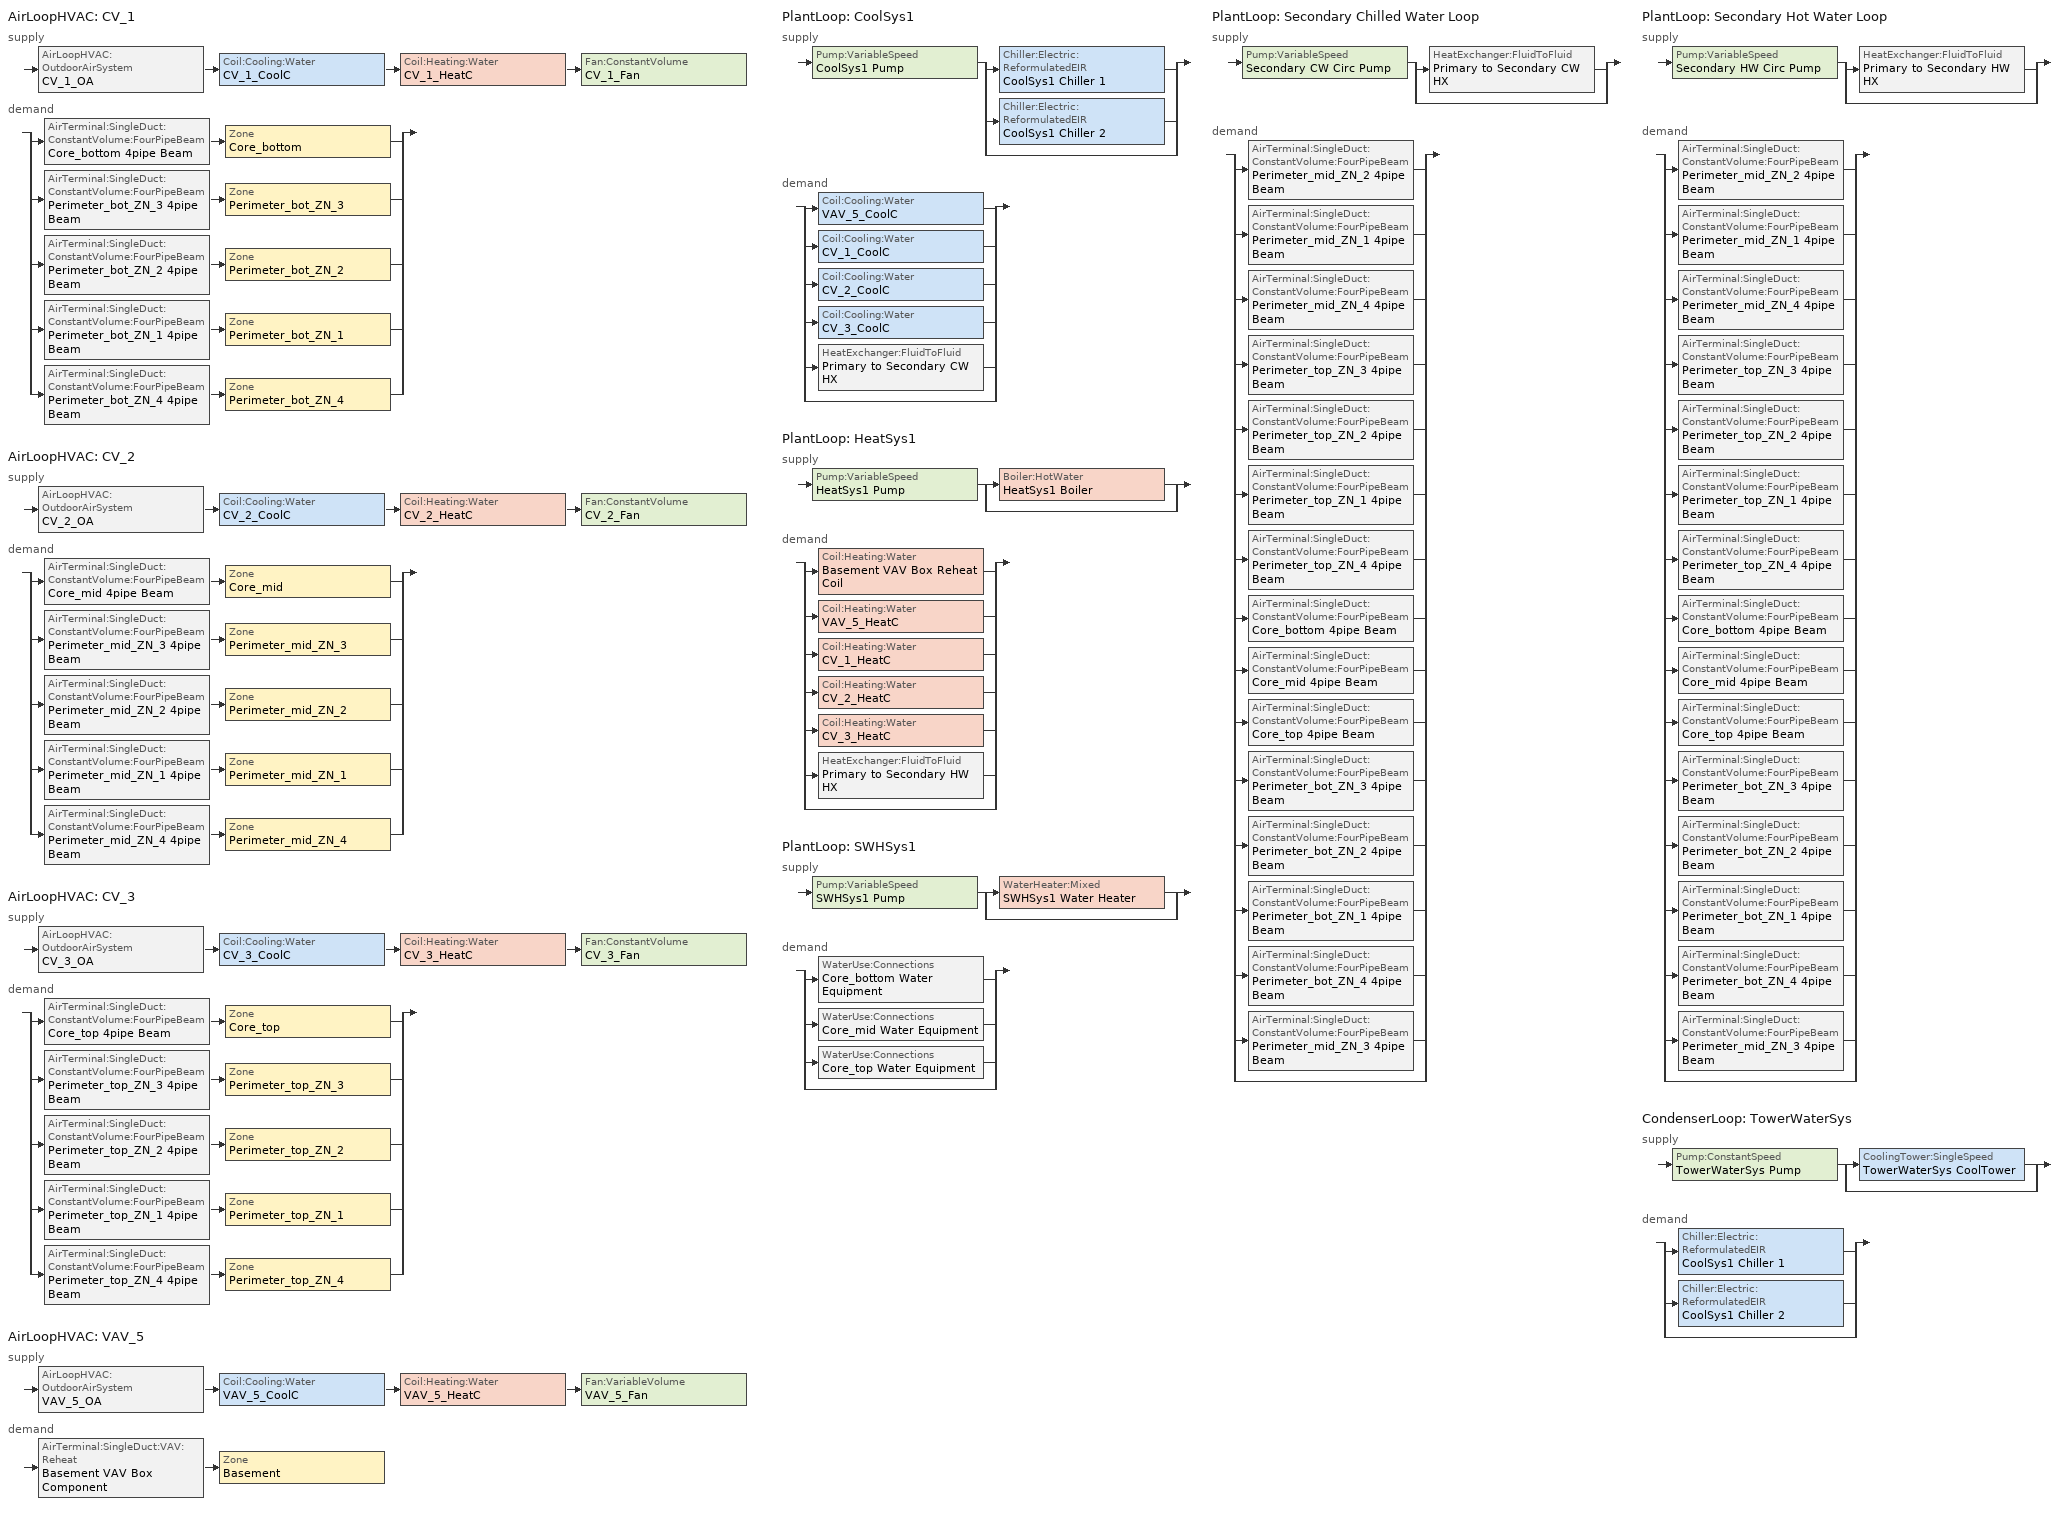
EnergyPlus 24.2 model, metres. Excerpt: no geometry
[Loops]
AirLoopHVAC 'CV_1'
 supply: AirLoopHVAC:OutdoorAirSystem 'CV_1_OA' > Coil:Cooling:Water 'CV_1_CoolC' > Coil:Heating:Water 'CV_1_HeatC' > Fan:ConstantVolume 'CV_1_Fan'
 demand: split
  | AirTerminal:SingleDuct:ConstantVolume:FourPipeBeam 'Core_bottom 4pipe Beam' > Zone 'Core_bottom'
  | AirTerminal:SingleDuct:ConstantVolume:FourPipeBeam 'Perimeter_bot_ZN_3 4pipe Beam' > Zone 'Perimeter_bot_ZN_3'
  | AirTerminal:SingleDuct:ConstantVolume:FourPipeBeam 'Perimeter_bot_ZN_2 4pipe Beam' > Zone 'Perimeter_bot_ZN_2'
  | AirTerminal:SingleDuct:ConstantVolume:FourPipeBeam 'Perimeter_bot_ZN_1 4pipe Beam' > Zone 'Perimeter_bot_ZN_1'
  | AirTerminal:SingleDuct:ConstantVolume:FourPipeBeam 'Perimeter_bot_ZN_4 4pipe Beam' > Zone 'Perimeter_bot_ZN_4'
AirLoopHVAC 'CV_2'
 supply: AirLoopHVAC:OutdoorAirSystem 'CV_2_OA' > Coil:Cooling:Water 'CV_2_CoolC' > Coil:Heating:Water 'CV_2_HeatC' > Fan:ConstantVolume 'CV_2_Fan'
 demand: split
  | AirTerminal:SingleDuct:ConstantVolume:FourPipeBeam 'Core_mid 4pipe Beam' > Zone 'Core_mid'
  | AirTerminal:SingleDuct:ConstantVolume:FourPipeBeam 'Perimeter_mid_ZN_3 4pipe Beam' > Zone 'Perimeter_mid_ZN_3'
  | AirTerminal:SingleDuct:ConstantVolume:FourPipeBeam 'Perimeter_mid_ZN_2 4pipe Beam' > Zone 'Perimeter_mid_ZN_2'
  | AirTerminal:SingleDuct:ConstantVolume:FourPipeBeam 'Perimeter_mid_ZN_1 4pipe Beam' > Zone 'Perimeter_mid_ZN_1'
  | AirTerminal:SingleDuct:ConstantVolume:FourPipeBeam 'Perimeter_mid_ZN_4 4pipe Beam' > Zone 'Perimeter_mid_ZN_4'
AirLoopHVAC 'CV_3'
 supply: AirLoopHVAC:OutdoorAirSystem 'CV_3_OA' > Coil:Cooling:Water 'CV_3_CoolC' > Coil:Heating:Water 'CV_3_HeatC' > Fan:ConstantVolume 'CV_3_Fan'
 demand: split
  | AirTerminal:SingleDuct:ConstantVolume:FourPipeBeam 'Core_top 4pipe Beam' > Zone 'Core_top'
  | AirTerminal:SingleDuct:ConstantVolume:FourPipeBeam 'Perimeter_top_ZN_3 4pipe Beam' > Zone 'Perimeter_top_ZN_3'
  | AirTerminal:SingleDuct:ConstantVolume:FourPipeBeam 'Perimeter_top_ZN_2 4pipe Beam' > Zone 'Perimeter_top_ZN_2'
  | AirTerminal:SingleDuct:ConstantVolume:FourPipeBeam 'Perimeter_top_ZN_1 4pipe Beam' > Zone 'Perimeter_top_ZN_1'
  | AirTerminal:SingleDuct:ConstantVolume:FourPipeBeam 'Perimeter_top_ZN_4 4pipe Beam' > Zone 'Perimeter_top_ZN_4'
AirLoopHVAC 'VAV_5'
 supply: AirLoopHVAC:OutdoorAirSystem 'VAV_5_OA' > Coil:Cooling:Water 'VAV_5_CoolC' > Coil:Heating:Water 'VAV_5_HeatC' > Fan:VariableVolume 'VAV_5_Fan'
 demand: AirTerminal:SingleDuct:VAV:Reheat 'Basement VAV Box Component' > Zone 'Basement'
PlantLoop 'CoolSys1'
 supply: Pump:VariableSpeed 'CoolSys1 Pump' > split
  | Chiller:Electric:ReformulatedEIR 'CoolSys1 Chiller 1'
  | Chiller:Electric:ReformulatedEIR 'CoolSys1 Chiller 2'
  | bypass
 demand: split
  | Coil:Cooling:Water 'VAV_5_CoolC'
  | Coil:Cooling:Water 'CV_1_CoolC'
  | Coil:Cooling:Water 'CV_2_CoolC'
  | Coil:Cooling:Water 'CV_3_CoolC'
  | HeatExchanger:FluidToFluid 'Primary to Secondary CW HX'
  | bypass
PlantLoop 'HeatSys1'
 supply: Pump:VariableSpeed 'HeatSys1 Pump' > split
  | Boiler:HotWater 'HeatSys1 Boiler'
  | bypass
 demand: split
  | Coil:Heating:Water 'Basement VAV Box Reheat Coil'
  | Coil:Heating:Water 'VAV_5_HeatC'
  | Coil:Heating:Water 'CV_1_HeatC'
  | Coil:Heating:Water 'CV_2_HeatC'
  | Coil:Heating:Water 'CV_3_HeatC'
  | HeatExchanger:FluidToFluid 'Primary to Secondary HW HX'
  | bypass
PlantLoop 'SWHSys1'
 supply: Pump:VariableSpeed 'SWHSys1 Pump' > split
  | WaterHeater:Mixed 'SWHSys1 Water Heater'
  | bypass
 demand: split
  | WaterUse:Connections 'Core_bottom Water Equipment'
  | WaterUse:Connections 'Core_mid Water Equipment'
  | WaterUse:Connections 'Core_top Water Equipment'
  | bypass
PlantLoop 'Secondary Chilled Water Loop'
 supply: Pump:VariableSpeed 'Secondary CW Circ Pump' > split
  | HeatExchanger:FluidToFluid 'Primary to Secondary CW HX'
  | bypass
 demand: split
  | AirTerminal:SingleDuct:ConstantVolume:FourPipeBeam 'Perimeter_mid_ZN_2 4pipe Beam'
  | AirTerminal:SingleDuct:ConstantVolume:FourPipeBeam 'Perimeter_mid_ZN_1 4pipe Beam'
  | AirTerminal:SingleDuct:ConstantVolume:FourPipeBeam 'Perimeter_mid_ZN_4 4pipe Beam'
  | AirTerminal:SingleDuct:ConstantVolume:FourPipeBeam 'Perimeter_top_ZN_3 4pipe Beam'
  | AirTerminal:SingleDuct:ConstantVolume:FourPipeBeam 'Perimeter_top_ZN_2 4pipe Beam'
  | AirTerminal:SingleDuct:ConstantVolume:FourPipeBeam 'Perimeter_top_ZN_1 4pipe Beam'
  | AirTerminal:SingleDuct:ConstantVolume:FourPipeBeam 'Perimeter_top_ZN_4 4pipe Beam'
  | AirTerminal:SingleDuct:ConstantVolume:FourPipeBeam 'Core_bottom 4pipe Beam'
  | AirTerminal:SingleDuct:ConstantVolume:FourPipeBeam 'Core_mid 4pipe Beam'
  | AirTerminal:SingleDuct:ConstantVolume:FourPipeBeam 'Core_top 4pipe Beam'
  | AirTerminal:SingleDuct:ConstantVolume:FourPipeBeam 'Perimeter_bot_ZN_3 4pipe Beam'
  | AirTerminal:SingleDuct:ConstantVolume:FourPipeBeam 'Perimeter_bot_ZN_2 4pipe Beam'
  | AirTerminal:SingleDuct:ConstantVolume:FourPipeBeam 'Perimeter_bot_ZN_1 4pipe Beam'
  | AirTerminal:SingleDuct:ConstantVolume:FourPipeBeam 'Perimeter_bot_ZN_4 4pipe Beam'
  | AirTerminal:SingleDuct:ConstantVolume:FourPipeBeam 'Perimeter_mid_ZN_3 4pipe Beam'
  | bypass
PlantLoop 'Secondary Hot Water Loop'
 supply: Pump:VariableSpeed 'Secondary HW Circ Pump' > split
  | HeatExchanger:FluidToFluid 'Primary to Secondary HW HX'
  | bypass
 demand: split
  | AirTerminal:SingleDuct:ConstantVolume:FourPipeBeam 'Perimeter_mid_ZN_2 4pipe Beam'
  | AirTerminal:SingleDuct:ConstantVolume:FourPipeBeam 'Perimeter_mid_ZN_1 4pipe Beam'
  | AirTerminal:SingleDuct:ConstantVolume:FourPipeBeam 'Perimeter_mid_ZN_4 4pipe Beam'
  | AirTerminal:SingleDuct:ConstantVolume:FourPipeBeam 'Perimeter_top_ZN_3 4pipe Beam'
  | AirTerminal:SingleDuct:ConstantVolume:FourPipeBeam 'Perimeter_top_ZN_2 4pipe Beam'
  | AirTerminal:SingleDuct:ConstantVolume:FourPipeBeam 'Perimeter_top_ZN_1 4pipe Beam'
  | AirTerminal:SingleDuct:ConstantVolume:FourPipeBeam 'Perimeter_top_ZN_4 4pipe Beam'
  | AirTerminal:SingleDuct:ConstantVolume:FourPipeBeam 'Core_bottom 4pipe Beam'
  | AirTerminal:SingleDuct:ConstantVolume:FourPipeBeam 'Core_mid 4pipe Beam'
  | AirTerminal:SingleDuct:ConstantVolume:FourPipeBeam 'Core_top 4pipe Beam'
  | AirTerminal:SingleDuct:ConstantVolume:FourPipeBeam 'Perimeter_bot_ZN_3 4pipe Beam'
  | AirTerminal:SingleDuct:ConstantVolume:FourPipeBeam 'Perimeter_bot_ZN_2 4pipe Beam'
  | AirTerminal:SingleDuct:ConstantVolume:FourPipeBeam 'Perimeter_bot_ZN_1 4pipe Beam'
  | AirTerminal:SingleDuct:ConstantVolume:FourPipeBeam 'Perimeter_bot_ZN_4 4pipe Beam'
  | AirTerminal:SingleDuct:ConstantVolume:FourPipeBeam 'Perimeter_mid_ZN_3 4pipe Beam'
  | bypass
CondenserLoop 'TowerWaterSys'
 supply: Pump:ConstantSpeed 'TowerWaterSys Pump' > split
  | CoolingTower:SingleSpeed 'TowerWaterSys CoolTower'
  | bypass
 demand: split
  | Chiller:Electric:ReformulatedEIR 'CoolSys1 Chiller 1'
  | Chiller:Electric:ReformulatedEIR 'CoolSys1 Chiller 2'
  | bypass
[AirLoopHVAC] Design supply air flow rate=Autosize
CV_1; CV_2; CV_3; VAV_5
[AirTerminal:SingleDuct:ConstantVolume:FourPipeBeam] Beam cooling capacity air flow modification factor curve=CoolCapModFuncOfSAFlow; Beam cooling capacity chilled water flow modification factor curve=CapModFuncOfWaterFlow; Beam cooling capacity temperature difference modification factor curve=CapModFuncOfTempDiff; Beam heating capacity air flow modification factor curve=HeatCapModFuncOfSAFlow; Beam heating capacity hot water flow modification factor curve=CapModFuncOfWaterFlow; Beam heating capacity temperature difference modification factor curve=CapModFuncOfTempDiff; Beam rated chilled water volume flow rate per beam length=5.2e-05; Beam rated cooling capacity per beam length=597; Beam rated cooling room air chilled water temperature difference=10; Beam rated heating capacity per beam length=1548; Beam rated heating room air hot water temperature difference=27.8; Beam rated hot water volume flow rate per beam length=5.2e-05; Cooling availability schedule=HVACOperationSchd; Design chilled water volume flow rate=Autosize; Design hot water volume flow rate=Autosize; Design primary air volume flow rate=Autosize; Heating availability schedule=HVACOperationSchd; Primary air availability schedule=HVACOperationSchd; Rated primary air flow rate per beam length=0.036; Zone total beam length=Autosize
Core_bottom 4pipe Beam; Core_mid 4pipe Beam; Core_top 4pipe Beam; Perimeter_bot_ZN_1 4pipe Beam; Perimeter_bot_ZN_2 4pipe Beam; Perimeter_bot_ZN_3 4pipe Beam; Perimeter_bot_ZN_4 4pipe Beam; Perimeter_mid_ZN_1 4pipe Beam; Perimeter_mid_ZN_2 4pipe Beam; Perimeter_mid_ZN_3 4pipe Beam; Perimeter_mid_ZN_4 4pipe Beam; Perimeter_top_ZN_1 4pipe Beam; Perimeter_top_ZN_2 4pipe Beam; Perimeter_top_ZN_3 4pipe Beam; Perimeter_top_ZN_4 4pipe Beam
[AirTerminal:SingleDuct:VAV:Reheat]
Basement VAV Box Component: Availability schedule=ALWAYS_ON; Constant minimum air flow fraction=0.3; Convergence tolerance=0.001; Damper heating action=Normal; Maximum air flow rate=Autosize; Maximum flow fraction during reheat=Autosize; Maximum flow per zone floor area during reheat=Autosize; Maximum hot water or steam flow rate=Autosize; Minimum hot water or steam flow rate=0; Reheat coil=Basement VAV Box Reheat Coil; Zone minimum air flow input method=Constant
[Boiler:HotWater]
HeatSys1 Boiler: Boiler flow mode=LeavingSetpointModulated; Design water flow rate=Autosize; Efficiency curve temperature evaluation variable=LeavingBoiler; Fuel type=NaturalGas; Maximum part load ratio=1.2; Minimum part load ratio=0; Nominal capacity=Autosize; Nominal thermal efficiency=0.78; On cycle parasitic electric load=0; Optimum part load ratio=1; Sizing factor=1; Water outlet upper temperature limit=95
[Chiller:Electric:ReformulatedEIR] Chiller flow mode type=LeavingSetpointModulated; Cooling capacity function of temperature curve=WC Screw Default 90.1-2004 Cap_fT; Electric input to cooling output ratio function of part load ratio curve=ReformEIRChiller Carrier 19XR 1259kW/6.26COP/Vanes EIRFPLR; Electric input to cooling output ratio function of temperature curve=WC Screw Default 90.1-2004 EIR_fT; Fraction of compressor electric consumption rejected by condenser=1; Leaving chilled water lower temperature limit=2; Maximum part load ratio=1; Minimum part load ratio=0.1; Minimum unloading ratio=0.2; Optimum part load ratio=1; Reference capacity=Autosize; Reference chilled water flow rate=Autosize; Reference condenser water flow rate=Autosize; Reference cop=5.5; Reference leaving chilled water temperature=6.67; Reference leaving condenser water temperature=35; Sizing factor=0.5
CoolSys1 Chiller 1; CoolSys1 Chiller 2
[Coil:Cooling:Water] Availability schedule=ALWAYS_ON; Design air flow rate=Autosize; Design inlet air humidity ratio=Autosize; Design inlet air temperature=Autosize; Design inlet water temperature=Autosize; Design outlet air humidity ratio=Autosize; Design outlet air temperature=Autosize; Design water flow rate=Autosize; Heat exchanger configuration=CrossFlow; Type of analysis=SimpleAnalysis
CV_1_CoolC; CV_2_CoolC; CV_3_CoolC; VAV_5_CoolC
[Coil:Heating:Water] Availability schedule=ALWAYS_ON; Maximum water flow rate=Autosize; Performance input method=UFactorTimesAreaAndDesignWaterFlowRate; Rated capacity=Autosize; Rated inlet air temperature=16.6; Rated inlet water temperature=82.2; Rated outlet air temperature=32.2; Rated outlet water temperature=71.1; U factor times area value=Autosize
Basement VAV Box Reheat Coil; CV_1_HeatC; CV_2_HeatC; CV_3_HeatC; VAV_5_HeatC
[CondenserEquipmentList]
TowerWaterSys Equipment List: TowerWaterSys CoolTower, CoolingTower:SingleSpeed
[CondenserEquipmentOperationSchemes]
TowerWaterSys Loop Operation Scheme List: Control scheme 1=TowerWaterSys Operation Scheme; Control scheme 1 schedule=ALWAYS_ON
[CondenserLoop]
TowerWaterSys: Condenser equipment operation scheme=TowerWaterSys Loop Operation Scheme List; Condenser loop volume=Autocalculate; Fluid type=Water; Load distribution scheme=SequentialLoad; Maximum loop flow rate=Autosize; Maximum loop temperature=80; Minimum loop flow rate=0; Minimum loop temperature=5
[Controller:OutdoorAir] Economizer control action type=ModulateFlow; Economizer control type=DifferentialDryBulb; Economizer maximum limit dry bulb temperature=28; Economizer maximum limit enthalpy=64000; Economizer minimum limit dry bulb temperature=-100; Lockout type=NoLockout; Maximum outdoor air flow rate=Autosize; Minimum limit type=FixedMinimum; Minimum outdoor air flow rate=Autosize; Minimum outdoor air schedule=MinOA_MotorizedDamper_Sched
CV_1_OA_Controller; CV_2_OA_Controller; CV_3_OA_Controller; VAV_5_OA_Controller
[Controller:WaterCoil] Actuator variable=Flow; Control variable=Temperature; Maximum actuated flow=Autosize; Minimum actuated flow=0
Name | Action | Controller convergence tolerance
CV_1_CoolC_Controller; CV_2_CoolC_Controller; CV_3_CoolC_Controller; VAV_5_CoolC_Controller | Reverse
CV_1_HeatC_Controller; CV_2_HeatC_Controller; CV_3_HeatC_Controller; VAV_5_HeatC_Controller | Normal | 0.0001
[CoolingTower:SingleSpeed]
TowerWaterSys CoolTower: Blowdown calculation mode=ConcentrationRatio; Blowdown concentration ratio=3; Capacity control=FanCycling; Design air flow rate=Autosize; Design fan power=Autosize; Design u factor times area value=Autosize; Design water flow rate=Autosize; Drift loss percent=0.008; Evaporation loss mode=SaturatedExit; Free convection regime air flow rate=Autocalculate; Free convection regime u factor times area value=Autocalculate; Performance input method=UFactorTimesAreaAndDesignWaterFlowRate; Sizing factor=1
[DesignSpecification:OutdoorAir] Outdoor air flow per person=0.0125; Outdoor air method=Flow/Person
SZ DSOA Basement; SZ DSOA Core_bottom; SZ DSOA Core_mid; SZ DSOA Core_top; SZ DSOA Perimeter_bot_ZN_1; SZ DSOA Perimeter_bot_ZN_2; SZ DSOA Perimeter_bot_ZN_3; SZ DSOA Perimeter_bot_ZN_4; SZ DSOA Perimeter_mid_ZN_1; SZ DSOA Perimeter_mid_ZN_2; SZ DSOA Perimeter_mid_ZN_3; SZ DSOA Perimeter_mid_ZN_4; SZ DSOA Perimeter_top_ZN_1; SZ DSOA Perimeter_top_ZN_2; SZ DSOA Perimeter_top_ZN_3; SZ DSOA Perimeter_top_ZN_4
[Fan:ConstantVolume] Availability schedule=HVACOperationSchd; End use subcategory=Beam Primary AHU Fan Energy; Fan total efficiency=0.65; Maximum flow rate=Autosize; Motor efficiency=0.825; Motor in airstream fraction=1; Pressure rise=700
CV_1_Fan; CV_2_Fan; CV_3_Fan
[Fan:VariableVolume]
VAV_5_Fan: Availability schedule=HVACOperationSchd; End use subcategory=Fan Energy; Fan power coefficient 1=0.0407599; Fan power coefficient 2=0.088045; Fan power coefficient 3=-0.0729261; Fan power coefficient 4=0.94374; Fan power coefficient 5=0; Fan power minimum air flow rate=0; Fan power minimum flow rate input method=FixedFlowRate; Fan total efficiency=0.5915; Maximum flow rate=Autosize; Motor efficiency=0.91; Motor in airstream fraction=1; Pressure rise=1109.648
[HeatExchanger:FluidToFluid] Availability schedule=always_on; Heat exchange model type=CrossFlowBothMixed; Heat exchanger u factor times area value=Autosize; Heat transfer metering end use type=LoopToLoop; Loop demand side design flow rate=Autosize; Loop supply side design flow rate=Autosize; Minimum temperature difference to activate heat exchanger=0.2
Name | Control type
Primary to Secondary CW HX | CoolingSetpointModulated
Primary to Secondary HW HX | HeatingSetpointModulated
[PlantEquipmentList]
CoolSys1 Equipment List: CoolSys1 Chiller 1, Chiller:Electric:ReformulatedEIR, CoolSys1 Chiller 2, Chiller:Electric:ReformulatedEIR
HeatSys1 Equipment List: HeatSys1 Boiler, Boiler:HotWater
Primary to Secondary HW HX equip: Primary to Secondary HW HX, HeatExchanger:FluidToFluid
Primary to Secondary HX equip: Primary to Secondary CW HX, HeatExchanger:FluidToFluid
SWHSys1 Equipment List: SWHSys1 Water Heater, WaterHeater:Mixed
[PlantEquipmentOperation:CoolingLoad] Load range 1 lower limit=0
Name | Load range 1 upper limit | Range 1 equipment list
CoolSys1 Operation Scheme | 1e+14 | CoolSys1 Equipment List
TowerWaterSys Operation Scheme | 1e+12 | TowerWaterSys Equipment List
[PlantEquipmentOperation:HeatingLoad] Load range 1 lower limit=0; Load range 1 upper limit=1e+15
Name | Range 1 equipment list
HeatSys1 Operation Scheme | HeatSys1 Equipment List
SWHSys1 Operation Scheme | SWHSys1 Equipment List
[PlantEquipmentOperation:Uncontrolled]
Name | Equipment list
Secondary HW HX | Primary to Secondary HW HX equip
Secondary HX | Primary to Secondary HX equip
[PlantEquipmentOperationSchemes]
Name | Control scheme 1 | Control scheme 1 schedule
CoolSys1 Loop Operation Scheme List | CoolSys1 Operation Scheme | ALWAYS_ON
HeatSys1 Loop Operation Scheme List | HeatSys1 Operation Scheme | ALWAYS_ON
SWHSys1 Loop Operation Scheme List | SWHSys1 Operation Scheme | ALWAYS_ON
Secondary CW Loop Operation | Secondary HX | ALways_on
Secondary HW Loop Operation | Secondary HW HX | ALways_on
[PlantLoop] Fluid type=Water; Maximum loop flow rate=Autosize; Minimum loop flow rate=0; Plant loop volume=Autocalculate
Name | Load distribution scheme | Maximum loop temperature | Minimum loop temperature | Plant equipment operation scheme
CoolSys1 | UniformLoad | 98 | 1 | CoolSys1 Loop Operation Scheme List
HeatSys1 | Optimal | 100 | 10 | HeatSys1 Loop Operation Scheme List
SWHSys1 | Optimal | 60 | 10 | SWHSys1 Loop Operation Scheme List
Secondary Chilled Water Loop | SequentialLoad | 98 | 1 | Secondary CW Loop Operation
Secondary Hot Water Loop | SequentialLoad | 98 | 1 | Secondary HW Loop Operation
[Pump:ConstantSpeed]
TowerWaterSys Pump: Design flow rate=Autosize; Design power consumption=Autosize; Design pump head=179352; Fraction of motor inefficiencies to fluid stream=0; Motor efficiency=0.87; Pump control type=Intermittent
[Pump:VariableSpeed] Design maximum flow rate=Autosize; Design minimum flow rate=0; Design power consumption=Autosize; Design pump head=179352; Fraction of motor inefficiencies to fluid stream=0; Pump control type=Intermittent; Coefficient 1 of the part load performance curve=0; Coefficient 2 of the part load performance curve=1; Coefficient 3 of the part load performance curve=0; Coefficient 4 of the part load performance curve=0
Name | Motor efficiency
CoolSys1 Pump; Secondary CW Circ Pump; Secondary HW Circ Pump | 0.9
HeatSys1 Pump | 0.875
SWHSys1 Pump | 0.85
[SetpointManager:FollowOutdoorAirTemperature]
MyCondenserControl: Control variable=Temperature; Maximum setpoint temperature=80; Minimum setpoint temperature=5; Offset temperature difference=0; Reference temperature type=OutdoorAirWetBulb; Setpoint node or nodelist=TowerWaterSys Supply Outlet Node
[SetpointManager:MixedAir] Control variable=Temperature
Name | Setpoint node or nodelist
CV_1_CoolC SAT Manager | CV_1_CoolC-CV_1_HeatCNode
CV_1_HeatC SAT Manager | CV_1_HeatC-CV_1_FanNode
CV_1_OAMixed Air Temp Manager | CV_1_OA-CV_1_CoolCNode
CV_2_CoolC SAT Manager | CV_2_CoolC-CV_2_HeatCNode
CV_2_HeatC SAT Manager | CV_2_HeatC-CV_2_FanNode
CV_2_OAMixed Air Temp Manager | CV_2_OA-CV_2_CoolCNode
CV_3_CoolC SAT Manager | CV_3_CoolC-CV_3_HeatCNode
CV_3_HeatC SAT Manager | CV_3_HeatC-CV_3_FanNode
CV_3_OAMixed Air Temp Manager | CV_3_OA-CV_3_CoolCNode
VAV_5_CoolC SAT Manager | VAV_5_CoolC-VAV_5_HeatCNode
VAV_5_HeatC SAT Manager | VAV_5_HeatC-VAV_5_FanNode
VAV_5_OAMixed Air Temp Manager | VAV_5_OA-VAV_5_CoolCNode
[SetpointManager:Scheduled] Control variable=Temperature
Name | Schedule | Setpoint node or nodelist
CV_1 SAT setpoint | Seasonal-Reset-Supply-Air-Temp-Sch | CV_1 Supply Equipment Outlet Node
CV_2 SAT setpoint | Seasonal-Reset-Supply-Air-Temp-Sch | CV_2 Supply Equipment Outlet Node
CV_3 SAT setpoint | Seasonal-Reset-Supply-Air-Temp-Sch | CV_3 Supply Equipment Outlet Node
CoolSys1 Chiller 1 Setpoint Manager | CW-Loop-Temp-Schedule | CoolSys1 Supply Equipment Outlet Node 1
CoolSys1 Chiller 2 Setpoint Manager | CW-Loop-Temp-Schedule | CoolSys1 Supply Equipment Outlet Node 2
CoolSys1 Loop Setpoint Manager | CW-Loop-Temp-Schedule | CoolSys1 Supply Outlet Node
HeatSys1 Boiler Setpoint Manager | HW-Loop-Temp-Schedule | HeatSys1 Supply Equipment Outlet Node
HeatSys1 Loop Setpoint Manager | HW-Loop-Temp-Schedule | HeatSys1 Supply Outlet Node
SWHSys1 Loop Setpoint Manager | SWHSys1-Loop-Temp-Schedule | SWHSys1 Supply Outlet Node
VAV_5 SAT setpoint | Seasonal-Reset-Supply-Air-Temp-Sch | VAV_5 Supply Equipment Outlet Node
[Sizing:Plant]
Name | Coincident sizing factor mode | Design loop exit temperature | Loop design temperature difference | Loop type | Sizing option | Zone timesteps in averaging window
CoolSys1 | None | 6.67 | 6.67 | Cooling | Coincident | 1
HeatSys1 | None | 82.2 | 11.1 | Heating | Coincident | 1
TowerWaterSys |  | 29.4 | 5.6 | Condenser
Secondary Chilled Water Loop | None | 14 | 7 | Cooling | Coincident | 1
Secondary Hot Water Loop | None | 46 | 18 | Cooling | Coincident | 1
SWHSys1 |  | 60 | 5 | Heating
[Sizing:System] 100 outdoor air in cooling=No; 100 outdoor air in heating=No; Central cooling design supply air humidity ratio=0.0085; Central cooling design supply air temperature=12.8; Central heating design supply air humidity ratio=0.008; Central heating design supply air temperature=16.7; Central heating maximum system air flow ratio=0.3; Cooling design capacity=Autosize; Cooling design capacity method=CoolingDesignCapacity; Cooling supply air flow rate method=DesignDay; Design outdoor air flow rate=Autosize; Heating design capacity=Autosize; Heating design capacity method=HeatingDesignCapacity; Heating supply air flow rate method=DesignDay; Precool design humidity ratio=0.008; Precool design temperature=12.8; Preheat design humidity ratio=0.008; Preheat design temperature=7; Type of load to size on=Sensible; Type of zone sum to use=NonCoincident; Zone maximum outdoor air fraction=1
Name | Central cooling capacity control method
CV_1; CV_2; CV_3 | OnOff
VAV_5 | VAV
[Sizing:Zone] Account for dedicated outdoor air system=No; Cooling design air flow method=DesignDay; Dedicated outdoor air high setpoint temperature for design=Autosize; Dedicated outdoor air low setpoint temperature for design=Autosize; Dedicated outdoor air system control strategy=NeutralSupplyAir; Heating design air flow method=DesignDay; Zone cooling design supply air humidity ratio=0.0085; Zone cooling design supply air temperature=12.8; Zone cooling design supply air temperature input method=SupplyAirTemperature; Zone heating design supply air humidity ratio=0.008; Zone heating design supply air temperature=50; Zone heating design supply air temperature input method=SupplyAirTemperature
Name | Design specification outdoor air object
Basement | SZ DSOA Basement
Core_bottom | SZ DSOA Core_bottom
Core_mid | SZ DSOA Core_mid
Core_top | SZ DSOA Core_top
Perimeter_bot_ZN_1 | SZ DSOA Perimeter_bot_ZN_1
Perimeter_bot_ZN_2 | SZ DSOA Perimeter_bot_ZN_2
Perimeter_bot_ZN_3 | SZ DSOA Perimeter_bot_ZN_3
Perimeter_bot_ZN_4 | SZ DSOA Perimeter_bot_ZN_4
Perimeter_mid_ZN_1 | SZ DSOA Perimeter_mid_ZN_1
Perimeter_mid_ZN_2 | SZ DSOA Perimeter_mid_ZN_2
Perimeter_mid_ZN_3 | SZ DSOA Perimeter_mid_ZN_3
Perimeter_mid_ZN_4 | SZ DSOA Perimeter_mid_ZN_4
Perimeter_top_ZN_1 | SZ DSOA Perimeter_top_ZN_1
Perimeter_top_ZN_2 | SZ DSOA Perimeter_top_ZN_2
Perimeter_top_ZN_3 | SZ DSOA Perimeter_top_ZN_3
Perimeter_top_ZN_4 | SZ DSOA Perimeter_top_ZN_4
[ThermostatSetpoint:DualSetpoint] Cooling setpoint temperature schedule=CLGSETP_SCH; Heating setpoint temperature schedule=HTGSETP_SCH
Basement DualSPSched; Core_bottom DualSPSched; Core_mid DualSPSched; Core_top DualSPSched; Perimeter_bot_ZN_1 DualSPSched; Perimeter_bot_ZN_2 DualSPSched; Perimeter_bot_ZN_3 DualSPSched; Perimeter_bot_ZN_4 DualSPSched; Perimeter_mid_ZN_1 DualSPSched; Perimeter_mid_ZN_2 DualSPSched; Perimeter_mid_ZN_3 DualSPSched; Perimeter_mid_ZN_4 DualSPSched; Perimeter_top_ZN_1 DualSPSched; Perimeter_top_ZN_2 DualSPSched; Perimeter_top_ZN_3 DualSPSched; Perimeter_top_ZN_4 DualSPSched
[WaterHeater:Mixed]
SWHSys1 Water Heater: Ambient temperature indicator=Schedule; Ambient temperature schedule=SWHSys1 Water Heater Ambient Temperature Schedule Name; Deadband temperature difference=2; Heater control type=Cycle; Heater fuel type=NaturalGas; Heater maximum capacity=845000; Heater thermal efficiency=0.8; Indirect water heating recovery time=1.5; Maximum temperature limit=82.2222; Off cycle loss coefficient to ambient temperature=6; Off cycle parasitic fuel consumption rate=20; Off cycle parasitic fuel type=NaturalGas; Off cycle parasitic heat fraction to tank=0.8; On cycle loss coefficient to ambient temperature=6; On cycle parasitic fuel type=NaturalGas; Setpoint temperature schedule=SWHSys1 Water Heater Setpoint Temperature Schedule Name; Source side design flow rate=Autosize; Source side effectiveness=1; Tank volume=0.7571; Use side design flow rate=Autosize; Use side effectiveness=1
[WaterUse:Connections]
Name | Water use equipment name 1
Core_bottom Water Equipment | Core_bottom Water Equipment
Core_mid Water Equipment | Core_mid Water Equipment
Core_top Water Equipment | Core_top Water Equipment
[WaterUse:Equipment] Flow rate fraction schedule=BLDG_SWH_SCH; Hot water supply temperature schedule=Water Equipment Hot Supply Temp Sched; Latent fraction schedule=Water Equipment Latent fract sched; Peak flow rate=2.24e-05; Sensible fraction schedule=Water Equipment Sensible fract sched; Target temperature schedule=Water Equipment Temp Sched
Name | Zone
Core_bottom Water Equipment | Core_bottom
Core_mid Water Equipment | Core_mid
Core_top Water Equipment | Core_top
[ZoneControl:Thermostat] Control type schedule=Dual Zone Control Type Sched
Name | Zone or zonelist | Control 1
Basement Thermostat | Basement | Basement DualSPSched
Core_bottom Thermostat | Core_bottom | Core_bottom DualSPSched
Core_mid Thermostat | Core_mid | Core_mid DualSPSched
Core_top Thermostat | Core_top | Core_top DualSPSched
Perimeter_bot_ZN_1 Thermostat | Perimeter_bot_ZN_1 | Perimeter_bot_ZN_1 DualSPSched
Perimeter_bot_ZN_2 Thermostat | Perimeter_bot_ZN_2 | Perimeter_bot_ZN_2 DualSPSched
Perimeter_bot_ZN_3 Thermostat | Perimeter_bot_ZN_3 | Perimeter_bot_ZN_3 DualSPSched
Perimeter_bot_ZN_4 Thermostat | Perimeter_bot_ZN_4 | Perimeter_bot_ZN_4 DualSPSched
Perimeter_mid_ZN_1 Thermostat | Perimeter_mid_ZN_1 | Perimeter_mid_ZN_1 DualSPSched
Perimeter_mid_ZN_2 Thermostat | Perimeter_mid_ZN_2 | Perimeter_mid_ZN_2 DualSPSched
Perimeter_mid_ZN_3 Thermostat | Perimeter_mid_ZN_3 | Perimeter_mid_ZN_3 DualSPSched
Perimeter_mid_ZN_4 Thermostat | Perimeter_mid_ZN_4 | Perimeter_mid_ZN_4 DualSPSched
Perimeter_top_ZN_1 Thermostat | Perimeter_top_ZN_1 | Perimeter_top_ZN_1 DualSPSched
Perimeter_top_ZN_2 Thermostat | Perimeter_top_ZN_2 | Perimeter_top_ZN_2 DualSPSched
Perimeter_top_ZN_3 Thermostat | Perimeter_top_ZN_3 | Perimeter_top_ZN_3 DualSPSched
Perimeter_top_ZN_4 Thermostat | Perimeter_top_ZN_4 | Perimeter_top_ZN_4 DualSPSched
[Zone equipment]
Basement: Basement VAV Box Component
Core_bottom: Core_bottom 4pipe Beam
Core_mid: Core_mid 4pipe Beam
Core_top: Core_top 4pipe Beam
Perimeter_bot_ZN_1: Perimeter_bot_ZN_1 4pipe Beam
Perimeter_bot_ZN_2: Perimeter_bot_ZN_2 4pipe Beam
Perimeter_bot_ZN_3: Perimeter_bot_ZN_3 4pipe Beam
Perimeter_bot_ZN_4: Perimeter_bot_ZN_4 4pipe Beam
Perimeter_mid_ZN_1: Perimeter_mid_ZN_1 4pipe Beam
Perimeter_mid_ZN_2: Perimeter_mid_ZN_2 4pipe Beam
Perimeter_mid_ZN_3: Perimeter_mid_ZN_3 4pipe Beam
Perimeter_mid_ZN_4: Perimeter_mid_ZN_4 4pipe Beam
Perimeter_top_ZN_1: Perimeter_top_ZN_1 4pipe Beam
Perimeter_top_ZN_2: Perimeter_top_ZN_2 4pipe Beam
Perimeter_top_ZN_3: Perimeter_top_ZN_3 4pipe Beam
Perimeter_top_ZN_4: Perimeter_top_ZN_4 4pipe Beam
[Curve:Bicubic]
ReformEIRChiller Carrier 19XR 1259kW/6.26COP/Vanes EIRFPLR: Input unit type for x=Temperature; Input unit type for y=Dimensionless; Maximum value of x=34.97; Maximum value of y=1.03; Minimum value of x=14.56; Minimum value of y=0.18; Output unit type=Dimensionless; Coefficient1 constant=0.0460213; Coefficient2 x=0.0243394; Coefficient3 x 2=6.39453e-05; Coefficient4 y=-0.364856; Coefficient5 y 2=1.854759; Coefficient6 x y=-0.0280935; Coefficient7 x 3=0; Coefficient8 y 3=-0.482152; Coefficient9 x 2 y=0; Coefficient10 x y 2=0
[Curve:Biquadratic] Maximum value of x=20; Maximum value of y=50; Minimum value of x=0; Minimum value of y=0
Name | Coefficient1 constant | Coefficient2 x | Coefficient3 x 2 | Coefficient4 y | Coefficient5 y 2 | Coefficient6 x y
WC Screw Default 90.1-2004 Cap_fT | 0.906115 | 0.0292277 | -0.0003647 | -0.0009709 | -9.05e-05 | 0.0002527
WC Screw Default 90.1-2004 EIR_fT | 0.36171 | -0.0229833 | -0.0009519 | 0.0131889 | 0.0003752 | -0.0007059
[Curve:Linear]
CapModFuncOfTempDiff: Maximum curve output=1.5; Maximum value of x=1.5; Minimum curve output=0; Minimum value of x=0; Coefficient1 constant=0; Coefficient2 x=1
[Schedule:Compact]
ALWAYS_ON: Through: 12/31, For: AllDays, Until: 24:00, 1
BLDG_SWH_SCH: Through: 12/31, For: Weekdays SummerDesignDay, Until: 05:00, 0.05, Until: 06:00, 0.08, Until: 07:00, 0.07, Until: 08:00, 0.19, Until: 09:00, 0.35, Until: 10:00, 0.38, Until: 11:00, 0.39, Until: 12:00, 0.47, Until: 13:00, 0.57, Until: 14:00, 0.54, Until: 15:00, 0.34, Until: 16:00, 0.33, Until: 17:00, 0.44, Until: 18:00, 0.26, Until: 19:00, 0.21, Until: 20:00, 0.15, Until: 21:00, 0.17, Until: 22:00, 0.08, Until: 24:00, 0.05, For: Saturday WinterDesignDay, Until: 05:00, 0.05, Until: 06:00, 0.08, Until: 07:00, 0.07, Until: 08:00, 0.11, Until: 09:00, 0.15, Until: 10:00, 0.21, Until: 11:00, 0.19, Until: 12:00, 0.23, Until: 13:00, 0.2, Until: 14:00, 0.19, Until: 15:00, 0.15, Until: 16:00, 0.13, Until: 17:00, 0.14, Until: 21:00, 0.07, Until: 22:00, 0.09, Until: 24:00, 0.05, For: AllOtherDays, Until: 05:00, 0.04, Until: 06:00, 0.07, Until: 11:00, 0.04, Until: 13:00, 0.06, Until: 14:00, 0.09, Until: 15:00, 0.06, Until: 21:00, 0.04, Until: 22:00, 0.07, Until: 24:00, 0.04
CLGSETP_SCH: Through: 12/31, For: Weekdays SummerDesignDay, Until: 06:00, 26.7, Until: 22:00, 24, Until: 24:00, 26.7, For: Saturday, Until: 06:00, 26.7, Until: 18:00, 24, Until: 24:00, 26.7, For WinterDesignDay, Until: 24:00, 26.7, For: AllOtherDays, Until: 24:00, 26.7
CW-Loop-Temp-Schedule: Through: 12/31, For: AllDays, Until: 24:00, 6.7
Dual Zone Control Type Sched: Through: 12/31, For: AllDays, Until: 24:00, 4
HTGSETP_SCH: Through: 12/31, For: Weekdays, Until: 06:00, 15.6, Until: 22:00, 21, Until: 24:00, 15.6, For SummerDesignDay, Until: 24:00, 15.6, For: Saturday, Until: 06:00, 15.6, Until: 18:00, 21, Until: 24:00, 15.6, For: WinterDesignDay, Until: 24:00, 21, For: AllOtherDays, Until: 24:00, 15.6
HVACOperationSchd: Through: 12/31, For: Weekdays SummerDesignDay, Until: 06:00, 0, Until: 22:00, 1, Until: 24:00, 0, For: Saturday WinterDesignDay, Until: 06:00, 0, Until: 18:00, 1, Until: 24:00, 0, For: AllOtherDays, Until: 24:00, 0
HW-Loop-Temp-Schedule: Through: 12/31, For: AllDays, Until: 24:00, 82.2
MinOA_MotorizedDamper_Sched: Through: 12/31, For: Weekdays SummerDesignDay, Until: 07:00, 0, Until: 22:00, 1, Until: 24:00, 0, For: Saturday WinterDesignDay, Until: 07:00, 0, Until: 18:00, 1, Until: 24:00, 0, For: AllOtherDays, Until: 24:00, 0
SWHSys1 Water Heater Ambient Temperature Schedule Name: Through: 12/31, For: AllDays, Until: 24:00, 22
SWHSys1 Water Heater Setpoint Temperature Schedule Name; SWHSys1-Loop-Temp-Schedule: Through: 12/31, For: AllDays, Until: 24:00, 60
Seasonal-Reset-Supply-Air-Temp-Sch: Through: 12/31, For: AllDays, Until: 24:00, 12.8
Water Equipment Hot Supply Temp Sched; Water Equipment Temp Sched: Through: 12/31, For: AllDays, Until: 24:00, 43.3
Water Equipment Latent fract sched: Through: 12/31, For: AllDays, Until: 24:00, 0.05
Water Equipment Sensible fract sched: Through: 12/31, For: AllDays, Until: 24:00, 0.2
[Table:IndependentVariable]
CapModFuncOfWaterFlow_IndependentVariable1: Constant, Cubic, 1.333333, 0, Dimensionless, 0, 0.05, 0.33333, 0.5, 0.666667, 0.833333, 1, 1.333333
CoolCapModFuncOfSAFlow_IndependentVariable1; HeatCapModFuncOfSAFlow_IndependentVariable1: Constant, Cubic, 1.2857, 0.714, Dimensionless, 0.714286, 1, 1.2857
[Table:IndependentVariableList]
CapModFuncOfWaterFlow_IndependentVariableList: CapModFuncOfWaterFlow_IndependentVariable1
CoolCapModFuncOfSAFlow_IndependentVariableList: CoolCapModFuncOfSAFlow_IndependentVariable1
HeatCapModFuncOfSAFlow_IndependentVariableList: HeatCapModFuncOfSAFlow_IndependentVariable1
[Table:Lookup]
CapModFuncOfWaterFlow: CapModFuncOfWaterFlow_IndependentVariableList, 1.04, 0, Dimensionless, 0, 0.001, 0.71, 0.85, 0.92, 0.97, 1, 1.04
CoolCapModFuncOfSAFlow: CoolCapModFuncOfSAFlow_IndependentVariableList, 1.1256, 0.8234, Dimensionless, 0.823403, 1, 1.1256
HeatCapModFuncOfSAFlow: HeatCapModFuncOfSAFlow_IndependentVariableList, 1.0778, 0.8554, Dimensionless, 0.8554, 1, 1.0778
